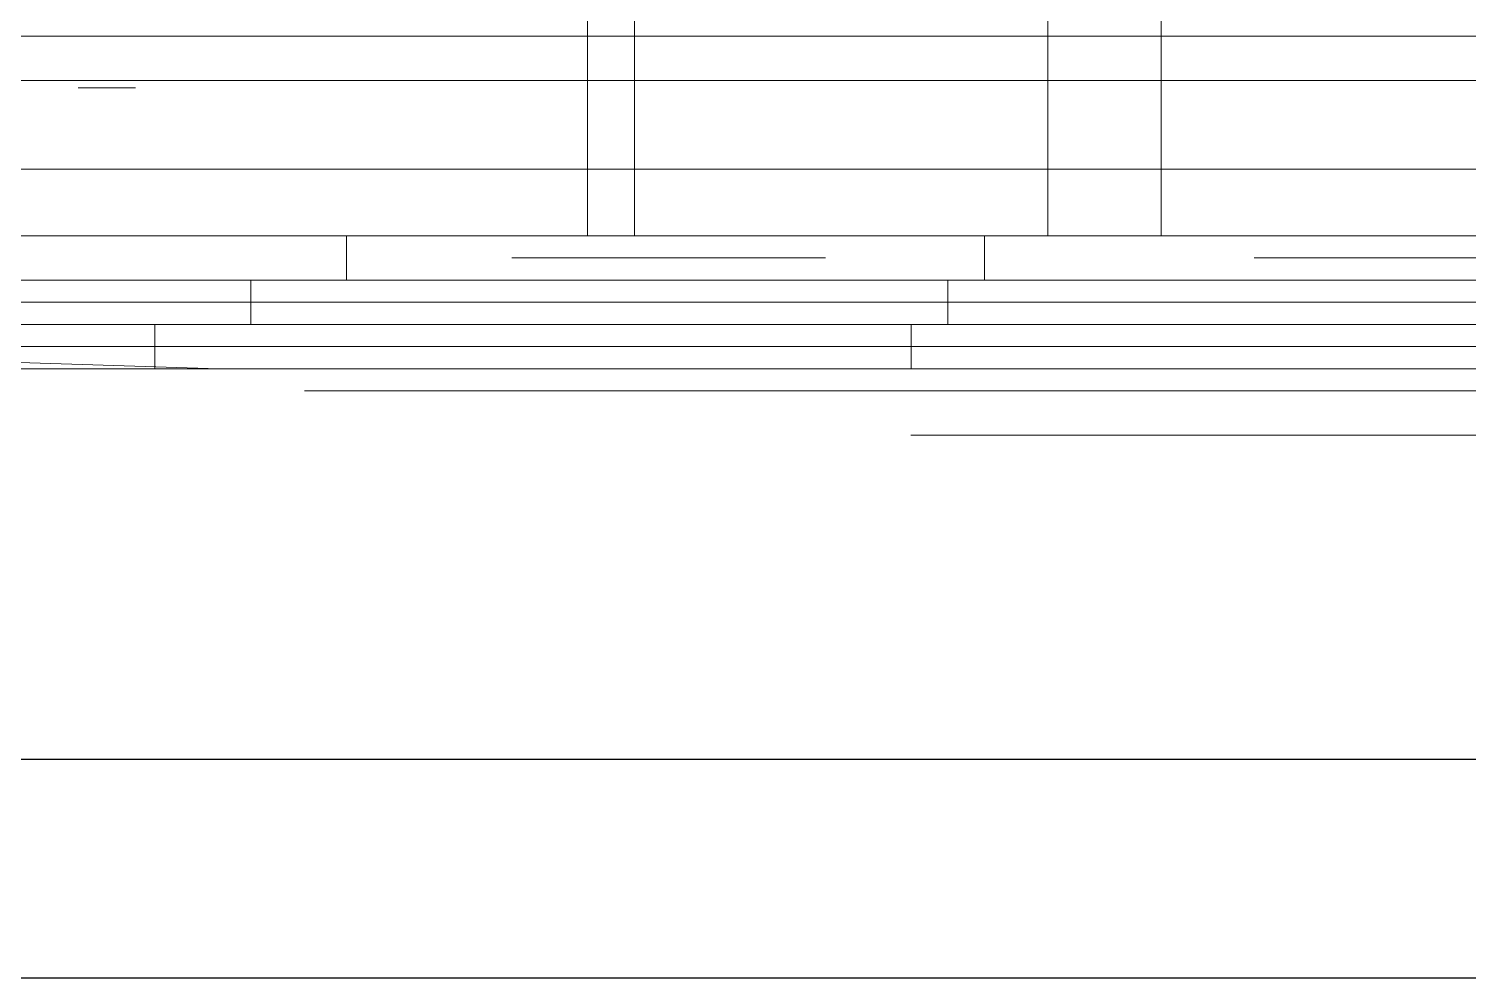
# Model space of a CAD drawing. Header units: millimetres. Extents: x -113526 to 211532, y -79714 to 28306.
# Drawn here: x 81050 to 82736, y -17174 to -16062 of the extents above; entities that cross this region are included whole.
import ezdxf

# ---------------------------------------------------------------- set-up
doc = ezdxf.new("R2010")
doc.units = ezdxf.units.MM
doc.layers.add('填充图样', color=38, linetype='Continuous')

msp = doc.modelspace()

# ---------------------------------------------------------------- linework, layer by layer
at = {"color": 250}
msp.add_line((87797.4, -16917.6), (64799, -16917.6), dxfattribs=at)
at = {"color": 4}
msp.add_line((88053.4, -17173.6), (64160, -17173.6), dxfattribs=at)
at = {"layer": '填充图样', "lineweight": 5, "extrusion": (2e-16, 1, -2e-16)}
for p, q in [((81704.4, -16304.6, 143), (81704.4, -14881.7, 143)), ((81759.4, -16304.6, 10.1), (81759.4, -14881.7, 10.1)), ((82243.4, -16304.6, -473.9), (82243.4, -14881.7, -473.9)), ((82376.3, -16304.6, -529), (82376.3, -14881.7, -529)), ((81940.1, -16071, 15220.4), (72486.9, -16071, 15220.4)), ((82032, -16071, 14371.8), (77984.1, -16071, 14371.8)), ((82334.8, -16071, 14909), (77992.8, -16071, 14909)), ((78682.6, -16071, 11986.7), (81357.4, -16071, 11986.7)), ((82402.9, -16071, 9736.8), (80201.6, -16071, 9736.8)), ((82402.9, -16071, 9425.4), (80201.6, -16071, 9425.4)), ((81098.7, -16071, 15092), (80789.6, -16071, 14760)), ((81533.7, -16071, 15183.6), (81098.7, -16071, 15092)), ((81357.4, -16071, 11986.7), (81357.4, -16071, 10974.8)), ((82505.6, -16071, 10974.8), (81357.4, -16071, 10974.8)), ((81842.8, -16071, 15298.1), (81533.7, -16071, 15183.6)), ((82048.8, -16071, 15424), (81842.8, -16071, 15298.1)), ((82032, -16071, 14510.2), (82032, -16071, 14371.8)), ((82032, -16071, 14821.6), (82343.4, -16071, 14821.6)), ((82032, -16071, 14683.2), (82032, -16071, 14510.2)), ((82032, -16071, 14821.6), (82032, -16071, 14683.2)), ((82106.1, -16071, 15572.8), (82048.8, -16071, 15424)), ((82101.2, -16071, 14510.2), (82101.2, -16071, 14371.8)), ((83335.9, -16071, 14371.8), (82101.2, -16071, 14371.8)), ((82101.2, -16071, 14752.4), (82343.4, -16071, 14752.4)), ((82101.2, -16071, 14683.2), (82101.2, -16071, 14510.2)), ((82101.2, -16071, 14752.4), (82101.2, -16071, 14683.2)), ((82163.3, -16071, 15767.4), (82106.1, -16071, 15572.8)), ((82266.3, -16071, 15881.9), (82163.3, -16071, 15767.4)), ((82598.3, -16071, 16007.8), (82266.3, -16071, 15881.9)), ((82343.4, -16071, 14821.6), (82343.4, -16071, 14752.4)), ((82405, -16071, 8770.2), (82472.1, -16071, 8770.2)), ((82405, -16071, 9332.4), (82472.1, -16071, 9332.4)), ((82472.1, -16071, 9265.4), (82405, -16071, 9265.4)), ((82405, -16071, 9265.4), (82405, -16071, 9332.4)), ((82472.1, -16071, 8703.2), (82405, -16071, 8703.2)), ((82405, -16071, 8703.2), (82405, -16071, 8770.2)), ((82405, -16071, 10456.9), (82472.1, -16071, 10456.9)), ((82472.1, -16071, 10389.8), (82405, -16071, 10389.8)), ((82405, -16071, 10389.8), (82405, -16071, 10456.9)), ((82405, -16071, 9894.7), (82472.1, -16071, 9894.7)), ((82472.1, -16071, 9827.6), (82405, -16071, 9827.6)), ((82405, -16071, 9827.6), (82405, -16071, 9894.7)), ((82472.4, -16071, 14757), (82455.1, -16071, 14787)), ((82455.1, -16071, 14787), (82472.4, -16071, 14816.9)), ((82472.1, -16071, 9332.4), (82472.1, -16071, 9265.4)), ((82472.1, -16071, 8770.2), (82472.1, -16071, 8703.2)), ((82472.1, -16071, 10456.9), (82472.1, -16071, 10389.8)), ((82472.1, -16071, 9894.7), (82472.1, -16071, 9827.6)), ((82507, -16071, 14757), (82472.4, -16071, 14757)), ((82472.4, -16071, 14816.9), (82507, -16071, 14816.9)), ((82505.6, -16071, 10974.8), (82505.6, -16071, 11199.6)), ((82505.6, -16071, 11199.6), (82931.6, -16071, 11199.6)), ((82524.3, -16071, 14787), (82507, -16071, 14757)), ((82507, -16071, 14816.9), (82524.3, -16071, 14787)), ((83124.9, -16071, 16271.1), (82598.3, -16071, 16007.8)), ((82718.6, -16071, 11199.6), (82718.6, -16071, 9793.9)), ((81694.7, -16122.9, 218.1), (80062.8, -16122.9, 218.1)), ((81694.7, -16122.9, 148.9), (80062.8, -16122.9, 148.9)), ((80084.6, -16122.9, 114.3), (81694.7, -16122.9, 114.3)), ((84754.4, -16122.9, 8187.5), (80682.7, -16122.9, 8187.5)), ((80682.7, -16122.9, 148.9), (81694.7, -16122.9, 148.9)), ((82449.4, -16122.9, 8187.5), (80682.7, -16122.9, 8187.5)), ((82449.4, -16122.9, 8187.5), (82449.4, -16122.9, 7962.6)), ((82987.8, -16122.9, 7962.6), (82449.4, -16122.9, 7962.6)), ((81108.3, -16131.4, 224.6), (81175.3, -16131.4, 224.6)), ((81175.3, -16131.4, 157.6), (81108.3, -16131.4, 157.6)), ((81108.3, -16131.4, 157.6), (81108.3, -16131.4, 224.6)), ((81175.3, -16131.4, 224.6), (81175.3, -16131.4, 157.6)), ((77822.5, -16226.7, 17503.9), (85146.5, -16226.7, 17503.9)), ((77846, -16226.7, 17529.8), (85147, -16226.7, 17529.8)), ((83497, -16226.7, 15583.7), (81940.1, -16226.7, 15583.7)), ((81940.1, -16226.7, 14909), (81940.1, -16226.7, 15583.7)), ((82334.8, -16226.7, 14812.9), (82334.8, -16226.7, 14909)), ((83102.4, -16226.7, 14812.9), (82334.8, -16226.7, 14812.9)), ((81422.4, -16304.6, -93.2), (80062.8, -16304.6, -93.2)), ((80682.7, -16304.6, 742.5), (81694.7, -16304.6, 742.5)), ((81176.8, -16304.6, 226.8), (81107.6, -16304.6, 226.8)), ((81107.6, -16304.6, 157.6), (81176.8, -16304.6, 157.6)), ((81107.6, -16304.6, 226.8), (81107.6, -16304.6, 157.6)), ((81176.8, -16304.6, 157.6), (81176.8, -16304.6, 226.8)), ((81616.1, -16304.6, -286.9), (81652.8, -16304.6, -250.2)), ((81983.1, -16304.6, -580.5), (81652.8, -16304.6, -250.2)), ((81694.7, -16304.6, 742.5), (83742.5, -16304.6, 742.5)), ((81694.7, -16304.6, 218.1), (81694.7, -16304.6, 74.8)), ((81694.7, -16304.6, 74.8), (81849.8, -16304.6, -80.3)), ((81694.7, -16304.6, 218.1), (81763.9, -16304.6, 218.1)), ((81694.7, -16304.6, 742.5), (81694.7, -16304.6, 581.4)), ((81694.7, -16304.6, 581.4), (81763.9, -16304.6, 581.4)), ((81763.9, -16304.6, 103.5), (81898.7, -16304.6, -31.3)), ((81763.9, -16304.6, 218.1), (81763.9, -16304.6, 103.5)), ((81763.9, -16304.6, 742.5), (81763.9, -16304.6, 581.4)), ((81898.7, -16304.6, -31.3), (81849.8, -16304.6, -80.3)), ((81946.4, -16304.6, -617.2), (81983.1, -16304.6, -580.5)), ((82143.4, -16304.6, -373.8), (82298.5, -16304.6, -529)), ((82192.3, -16304.6, -324.9), (82143.4, -16304.6, -373.8)), ((82192.3, -16304.6, -324.9), (82327.1, -16304.6, -459.8)), ((82298.5, -16304.6, -529), (82511, -16304.6, -529)), ((82327.1, -16304.6, -459.8), (82511, -16304.6, -459.8)), ((82485, -16304.6, -840.3), (82485, -16304.6, -788.4)), ((82485, -16304.6, -788.4), (82952.1, -16304.6, -788.4)), ((82511, -16304.6, -459.8), (82511, -16304.6, -529)), ((81310.2, -16356.5, -127.8), (80062.8, -16356.5, -127.8)), ((81542.7, -16356.5, -360.3), (81579.4, -16356.5, -323.6)), ((81909.7, -16356.5, -653.9), (81579.4, -16356.5, -323.6)), ((81873, -16356.5, -690.6), (81909.7, -16356.5, -653.9)), ((82485, -16356.5, -944.1), (82485, -16356.5, -892.2)), ((82485, -16356.5, -892.2), (82952.1, -16356.5, -892.2)), ((80549, -16382.4, -1346.9), (81899.8, -16382.4, -1369.8)), ((81899.8, -16382.4, -1369.8), (82403.5, -16382.4, -1369.8)), ((82403.5, -16382.4, -1369.8), (83422.4, -16382.4, -1347.2)), ((81198, -16408.4, -162.4), (80062.8, -16408.4, -162.4)), ((81469.3, -16408.4, -433.7), (81506, -16408.4, -397)), ((81836.3, -16408.4, -727.3), (81506, -16408.4, -397)), ((81799.6, -16408.4, -764), (81836.3, -16408.4, -727.3)), ((82485, -16408.4, -1047.9), (82485, -16408.4, -996)), ((82485, -16408.4, -996), (82952.1, -16408.4, -996)), ((77768.6, -16434.3, -2266.9), (84311.4, -16434.3, -2266.9)), ((86806.5, -16434.3, -1618.2), (78091.6, -16434.3, -1618.2)), ((79070.7, -16434.3, -2241), (84314, -16434.3, -2241)), ((81272.8, -16460.3, -473.8), (80439.7, -16434.3, -1306.9)), ((80491.8, -16434.3, -4598), (81110, -16434.3, -3979.8)), ((81110, -16434.3, -3979.8), (81888.4, -16434.3, -3705.1)), ((81888.4, -16434.3, -3705.1), (82357.7, -16434.3, -3670.8)), ((82357.7, -16434.3, -3670.8), (83170.6, -16434.3, -3613.8)), ((81198, -16460.3, -162.4), (80821.3, -16460.3, -162.4)), ((81272.8, -16460.3, -473.8), (80821.3, -16460.3, -473.8)), ((81373.2, -16486.2, -6841.8), (81625.1, -16486.2, -5948.9)), ((81625.1, -16486.2, -5948.9), (81945.6, -16486.2, -5239.1)), ((81945.6, -16486.2, -5239.1), (82415, -16486.2, -4586.6)), ((82415, -16486.2, -4586.6), (82735.6, -16486.2, -4300.7)), ((82735.6, -16486.2, -4300.7), (83204.9, -16486.2, -4094.6)), ((82083, -16538.1, -6555.9), (82186.1, -16538.1, -6098)), ((82186.1, -16538.1, -6098), (82346.3, -16538.1, -5811.8)), ((82346.3, -16538.1, -5811.8), (82712.7, -16538.1, -5559.9)), ((82712.7, -16538.1, -5559.9), (83147.7, -16538.1, -5205.1))]:
    msp.add_line(p, q, dxfattribs=at)
at = {"layer": '填充图样', "lineweight": 5, "extrusion": (-0.707107, -2e-16, -0.707107)}
for p, q in [((81652.8, -16330.5, -250.2), (81983.1, -16330.5, -580.5)), ((81579.4, -16382.4, -323.6), (81909.7, -16382.4, -653.9)), ((81506, -16434.3, -397), (81836.3, -16434.3, -727.3))]:
    msp.add_line(p, q, dxfattribs=at)
at = {"layer": '填充图样', "lineweight": 5, "extrusion": (2e-16, -4e-16, -1)}
for p, q in [((82952.1, -16330.5, -788.4), (82485, -16330.5, -788.4)), ((82952.1, -16382.4, -892.2), (82485, -16382.4, -892.2)), ((82952.1, -16434.3, -996), (82485, -16434.3, -996))]:
    msp.add_line(p, q, dxfattribs=at)
at = {"layer": '填充图样', "lineweight": 5}
for points in [[(81357.4, -16071, 14371.8), (81357.4, -16071, 11986.7), (77984.1, -16071, 11986.7), (77984.1, -16071, 14371.8)], [(84079.8, -16071, 14371.8), (84079.8, -16071, 10974.8), (81357.4, -16071, 10974.8), (81357.4, -16071, 14371.8)], [(82032, -16071, 14821.6), (82032, -16071, 14371.8), (83405.1, -16071, 14371.8), (83405.1, -16071, 14821.6)], [(82405, -16071, 8187.5), (83034.3, -16071, 8187.5), (83034.3, -16071, 10974.8), (82405, -16071, 10974.8)]]:
    msp.add_3dface(points, dxfattribs=at)
for points, invisible_edges in [([(81694.7, -16122.9, 114.3), (81694.7, -16122.9, 148.9), (80682.7, -16122.9, 148.9), (80084.6, -16122.9, 114.3)], 4), ([(80994.1, -16304.6, 148.9), (80994.1, -16304.6, 742.5), (81694.7, -16304.6, 742.5), (81694.7, -16304.6, 148.9)], 4), ([(81422.4, -16304.6, -93.2), (81422.4, -16356.5, -93.2), (81616.1, -16356.5, -286.9), (81616.1, -16304.6, -286.9)], 4), ([(81704.4, -16304.6, 65.2), (81422.4, -16304.6, -93.2), (81616.1, -16304.6, -286.9), (81652.8, -16304.6, -250.2)], 9), ([(81652.8, -16304.6, -250.2), (81704.4, -16304.6, 65.2), (82298.5, -16304.6, -529), (81983.1, -16304.6, -580.5)], 7), ([(81694.7, -16304.6, 742.5), (81694.7, -16304.6, 74.8), (82298.5, -16304.6, -529), (82298.5, -16304.6, 742.5)], 7), ([(81694.7, -16304.6, 742.5), (81694.7, -16304.6, 74.8), (83742.5, -16304.6, 74.8), (83742.5, -16304.6, 742.5)], 3), ([(82169.5, -16304.6, -840.3), (82169.5, -16356.5, -840.3), (81946.4, -16356.5, -617.2), (81946.4, -16304.6, -617.2)], 4), ([(82169.5, -16304.6, -840.3), (82169.5, -16356.5, -840.3), (82485, -16356.5, -840.3), (82485, -16304.6, -840.3)], 4), ([(82952.1, -16304.6, -788.4), (83138.7, -16304.6, -529), (82298.5, -16304.6, -529), (82485, -16304.6, -788.4)], 7), ([(81616.1, -16356.5, -286.9), (81616.1, -16330.5, -286.9), (81946.4, -16330.5, -617.2), (81946.4, -16356.5, -617.2)], 5), ([(82952.1, -16356.5, -840.3), (82952.1, -16330.5, -840.3), (82485, -16330.5, -840.3), (82485, -16356.5, -840.3)], 5), ([(81310.2, -16356.5, -127.8), (81310.2, -16408.4, -127.8), (81542.7, -16408.4, -360.3), (81542.7, -16356.5, -360.3)], 4), ([(81310.2, -16356.5, -127.8), (81422.4, -16356.5, -93.2), (81616.1, -16356.5, -286.9), (81542.7, -16356.5, -360.3)], 4), ([(81579.4, -16356.5, -323.6), (81616.1, -16356.5, -286.9), (81946.4, -16356.5, -617.2), (81909.7, -16356.5, -653.9)], 5), ([(82126.5, -16356.5, -944.1), (82126.5, -16408.4, -944.1), (81873, -16408.4, -690.6), (81873, -16356.5, -690.6)], 4), ([(82126.5, -16356.5, -944.1), (82169.5, -16356.5, -840.3), (81946.4, -16356.5, -617.2), (81873, -16356.5, -690.6)], 5), ([(82126.5, -16356.5, -944.1), (82126.5, -16408.4, -944.1), (82485, -16408.4, -944.1), (82485, -16356.5, -944.1)], 4), ([(82126.5, -16356.5, -944.1), (82169.5, -16356.5, -840.3), (82485, -16356.5, -840.3), (82485, -16356.5, -944.1)], 5), ([(82952.1, -16356.5, -892.2), (82952.1, -16356.5, -840.3), (82485, -16356.5, -840.3), (82485, -16356.5, -892.2)], 5), ([(81542.7, -16408.4, -360.3), (81542.7, -16382.4, -360.3), (81873, -16382.4, -690.6), (81873, -16408.4, -690.6)], 5), ([(82952.1, -16408.4, -944.1), (82952.1, -16382.4, -944.1), (82485, -16382.4, -944.1), (82485, -16408.4, -944.1)], 5), ([(81198, -16408.4, -162.4), (81310.2, -16408.4, -127.8), (81542.7, -16408.4, -360.3), (81469.3, -16408.4, -433.7)], 4), ([(81198, -16408.4, -162.4), (81198, -16460.3, -162.4), (81469.3, -16460.3, -433.7), (81469.3, -16408.4, -433.7)], 4), ([(81506, -16408.4, -397), (81542.7, -16408.4, -360.3), (81873, -16408.4, -690.6), (81836.3, -16408.4, -727.3)], 5), ([(82083.5, -16408.4, -1047.9), (82126.5, -16408.4, -944.1), (81873, -16408.4, -690.6), (81799.6, -16408.4, -764)], 5), ([(82083.5, -16408.4, -1047.9), (82083.5, -16460.3, -1047.9), (81799.6, -16460.3, -764), (81799.6, -16408.4, -764)], 4), ([(82083.5, -16408.4, -1047.9), (82126.5, -16408.4, -944.1), (82485, -16408.4, -944.1), (82485, -16408.4, -1047.9)], 5), ([(82083.5, -16408.4, -1047.9), (82083.5, -16460.3, -1047.9), (82485, -16460.3, -1047.9), (82485, -16408.4, -1047.9)], 4), ([(82952.1, -16408.4, -996), (82952.1, -16408.4, -944.1), (82485, -16408.4, -944.1), (82485, -16408.4, -996)], 5), ([(81469.3, -16460.3, -433.7), (81469.3, -16434.3, -433.7), (81799.6, -16434.3, -764), (81799.6, -16460.3, -764)], 5), ([(82952.1, -16460.3, -1047.9), (82952.1, -16434.3, -1047.9), (82485, -16434.3, -1047.9), (82485, -16460.3, -1047.9)], 5)]:
    msp.add_3dface(points, dxfattribs=dict(at, invisible_edges=invisible_edges))

doc.saveas('drawing.dxf')
